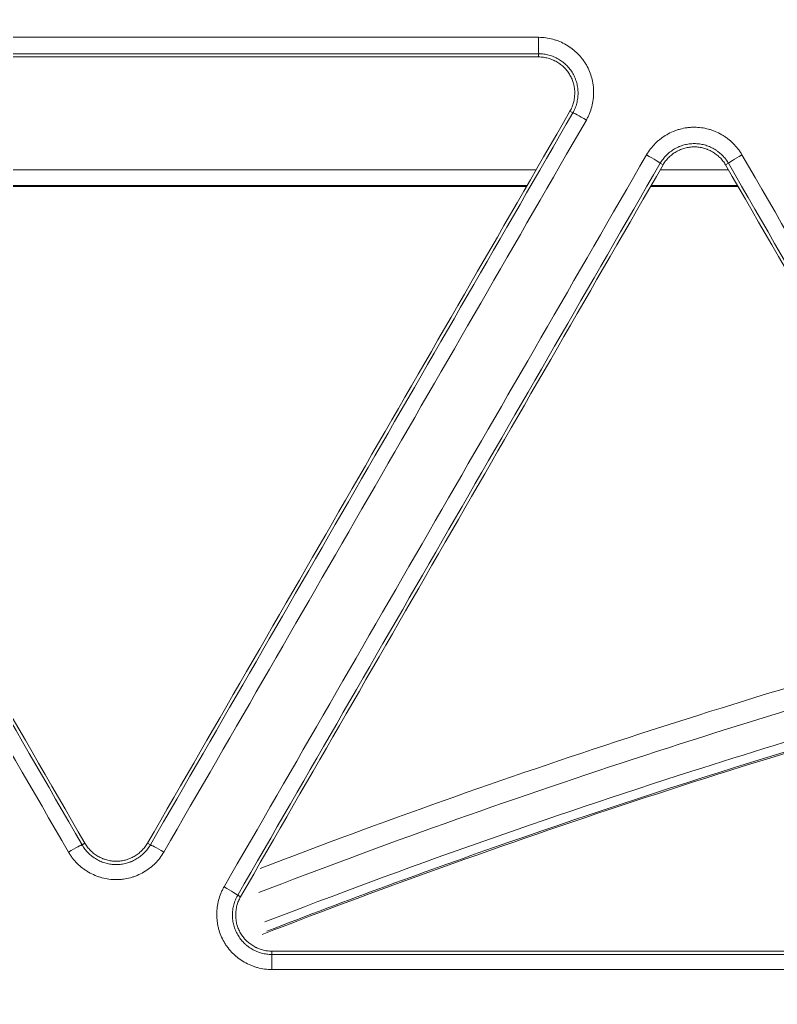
# Model space of a CAD drawing. Header units: inches. Extents: x 405346 to 489838, y -25612 to 14934.
# Drawn here: x 462704.32 to 462727.25, y 4533.6 to 4563.39 of the extents above; entities that cross this region are included whole.
import ezdxf

# ---------------------------------------------------------------- set-up
doc = ezdxf.new("R2010")
doc.units = ezdxf.units.IN
doc.header["$LTSCALE"] = 200
doc.header["$MEASUREMENT"] = 0
doc.layers.add('SS-EQ', color=2, linetype='Continuous', lineweight=20)

# ---------------------------------------------------------------- blocks, each defined once
blk = doc.blocks.new('4way무풍')
at = {"layer": 'SS-EQ'}
for p, q in [((-74.705, 240.839), (-74.705, 240.938)), ((-73.67, 239.147), (-73.757, 239.197)), ((-70.941, 237.572), (-71.027, 237.621)), ((-68.96, 237.621), (-69.046, 237.572)), ((-74.78, 237.423), (-100.202, 237.423)), ((-68.961, 237.423), (-71.029, 237.423)), ((-99.927, 236.949), (-75.054, 236.949)), ((-99.914, 236.924), (-75.067, 236.924)), ((-71.312, 236.924), (-68.67, 236.924)), ((-71.302, 236.949), (-68.688, 236.949)), ((-88.526, 216.999), (-88.44, 217.049)), ((-86.544, 217.049), (-86.457, 216.999)), ((-83.815, 215.473), (-83.729, 215.423)), ((-82.781, 213.782), (-82.781, 213.681))]:
    blk.add_line(p, q, dxfattribs=at)
for radius, start, end in [(231.709, 105.18056, 111.0256), (231.045, 105.13481, 111.10046), (229.825, 105.0498, 111.19063)]:
    blk.add_arc((0, 0), radius, start, end, dxfattribs=at)
for centre, major_axis, ratio, start_param, end_param in [((-74.704, 241.411), (0, -0.474), 0.002196, 4.667051, 6.248279), ((-73.26, 238.91), (0.41, -0.237), 0.037527, 1.595023, 3.106661), ((-71.438, 237.858), (-0.41, 0.237), 0.037316, 3.176524, 4.736459), ((-68.549, 237.858), (0.41, 0.237), 0.039526, 1.550393, 3.106659), ((-88.936, 216.762), (-0.41, -0.237), 0.034702, 3.17652, 4.696585), ((-86.048, 216.762), (0.41, -0.237), 0.031206, 1.592903, 3.106669), ((-84.225, 215.709), (0.41, -0.237), 0.031072, 0.034923, 1.592779), ((-82.781, 213.208), (0, 0.474), 0.003545, 0.034907, 1.533433)]:
    blk.add_ellipse(centre, major_axis=major_axis, ratio=ratio, start_param=start_param, end_param=end_param, dxfattribs=at)
for points, knots in [([(-346.359, 0), (-346.359, 27.812), (-346.359, 55.623), (-346.359, 97.341), (-346.359, 111.247), (-346.359, 139.059), (-346.359, 152.964), (-346.359, 180.776), (-346.359, 194.682), (-346.359, 222.494), (-346.359, 236.4), (-346.358, 257.259), (-346.358, 264.212), (-346.359, 272.903), (-346.359, 274.641), (-346.359, 277.248), (-346.359, 278.117), (-346.358, 279.856), (-346.358, 280.725), (-346.358, 282.028), (-346.358, 282.463), (-346.358, 283.332), (-346.359, 283.767), (-346.359, 284.419), (-346.359, 284.636), (-346.359, 285.07), (-346.358, 285.288), (-346.355, 285.722), (-346.353, 285.939), (-346.345, 286.374), (-346.34, 286.591), (-346.322, 287.243), (-346.305, 287.677), (-346.262, 288.546), (-346.235, 288.98), (-346.174, 289.848), (-346.138, 290.283), (-346.078, 290.934), (-346.057, 291.151), (-346.012, 291.584), (-345.894, 292.666), (-345.748, 293.74), (-345.479, 295.449), (-345.327, 296.299), (-344.817, 298.834), (-344.407, 300.504), (-343.687, 302.982), (-343.172, 304.624), (-342.294, 307.059), (-341.638, 308.662), (-341.119, 309.858), (-340.941, 310.255), (-340.713, 310.75), (-340.668, 310.849), (-340.576, 311.047), (-340.437, 311.342), (-339.919, 312.422), (-339.029, 314.158), (-338.177, 315.659), (-336.854, 317.88), (-335.912, 319.32), (-334.41, 321.417), (-333.378, 322.795), (-331.741, 324.8), (-330.589, 326.095), (-329.702, 327.05), (-329.403, 327.366), (-329.023, 327.757), (-328.947, 327.835), (-328.795, 327.991), (-328.566, 328.224), (-327.719, 329.07), (-326.303, 330.411), (-324.35, 332.11), (-322.332, 333.721), (-320.944, 334.737), (-319.535, 335.723), (-318.819, 336.202), (-317.367, 337.129), (-315.893, 338.027), (-314.376, 338.866), (-313.222, 339.472), (-312.835, 339.671), (-312.249, 339.962), (-312.054, 340.059), (-311.662, 340.249), (-309.896, 341.094), (-308.103, 341.848), (-305.68, 342.749), (-304.055, 343.315), (-302.408, 343.812), (-299.923, 344.505), (-298.245, 344.898), (-295.697, 345.381), (-294.842, 345.525), (-293.766, 345.682), (-293.551, 345.712), (-293.119, 345.77), (-292.903, 345.798), (-292.254, 345.879), (-291.821, 345.928), (-290.523, 346.062), (-289.657, 346.132), (-288.357, 346.21), (-287.924, 346.231), (-287.057, 346.265), (-286.624, 346.277), (-285.974, 346.288), (-285.757, 346.29), (-285.323, 346.293), (-285.107, 346.293), (-284.673, 346.294), (-284.456, 346.293), (-284.023, 346.293), (-283.806, 346.293), (-283.155, 346.292), (-282.722, 346.292), (-281.855, 346.292), (-281.421, 346.292), (-280.12, 346.293), (-279.253, 346.293), (-277.519, 346.294), (-276.652, 346.294), (-274.05, 346.294), (-272.316, 346.294), (-267.113, 346.293), (-263.645, 346.293), (-256.707, 346.293), (-253.239, 346.293), (-242.833, 346.293), (-235.896, 346.294), (-222.022, 346.294), (-215.084, 346.294), (-194.273, 346.294), (-180.398, 346.294), (-152.65, 346.294), (-138.775, 346.294), (-111.027, 346.294), (-97.152, 346.294), (-69.403, 346.294), (-55.529, 346.294), (-34.718, 346.294), (-27.78, 346.294), (-13.906, 346.294), (-6.969, 346.294), (-0.032, 346.294)], [0, 0, 0, 0, 0.125, 0.125, 0.1875, 0.1875, 0.25, 0.25, 0.3125, 0.3125, 0.375, 0.375, 0.40625, 0.40625, 0.414063, 0.414063, 0.417969, 0.417969, 0.421875, 0.421875, 0.423828, 0.423828, 0.425781, 0.425781, 0.426758, 0.426758, 0.427734, 0.427734, 0.428711, 0.428711, 0.429688, 0.429688, 0.431641, 0.431641, 0.433594, 0.433594, 0.435547, 0.435547, 0.436523, 0.436523, 0.4375, 0.441406, 0.441406, 0.445313, 0.445313, 0.453125, 0.453125, 0.457031, 0.460938, 0.464844, 0.464844, 0.466797, 0.466797, 0.467285, 0.467285, 0.467773, 0.46875, 0.472656, 0.476563, 0.476563, 0.484375, 0.484375, 0.488281, 0.492188, 0.496094, 0.496094, 0.498047, 0.498047, 0.498535, 0.498535, 0.499023, 0.5, 0.503906, 0.507813, 0.511719, 0.515625, 0.515625, 0.519531, 0.519531, 0.523438, 0.527344, 0.527344, 0.529297, 0.529297, 0.530273, 0.530273, 0.53125, 0.539063, 0.539063, 0.542969, 0.546875, 0.546875, 0.554688, 0.554688, 0.558594, 0.558594, 0.55957, 0.55957, 0.560547, 0.560547, 0.5625, 0.5625, 0.566406, 0.566406, 0.568359, 0.568359, 0.570313, 0.570313, 0.571289, 0.571289, 0.572266, 0.572266, 0.573242, 0.573242, 0.574219, 0.574219, 0.576172, 0.576172, 0.578125, 0.578125, 0.582031, 0.582031, 0.585938, 0.585938, 0.59375, 0.59375, 0.609375, 0.609375, 0.625, 0.625, 0.65625, 0.65625, 0.6875, 0.6875, 0.75, 0.75, 0.8125, 0.8125, 0.875, 0.875, 0.9375, 0.9375, 0.96875, 0.96875, 1, 1, 1, 1]), ([(-0.032, 345.099), (-6.961, 345.099), (-13.891, 345.099), (-27.749, 345.099), (-34.679, 345.098), (-55.467, 345.098), (-69.326, 345.098), (-97.044, 345.097), (-110.903, 345.097), (-138.621, 345.096), (-152.479, 345.095), (-180.197, 345.093), (-194.056, 345.092), (-214.845, 345.089), (-221.774, 345.088), (-235.633, 345.086), (-242.562, 345.085), (-256.421, 345.082), (-263.351, 345.08), (-272.012, 345.079), (-273.745, 345.079), (-276.343, 345.078), (-277.21, 345.078), (-278.942, 345.077), (-279.808, 345.077), (-281.107, 345.076), (-281.54, 345.076), (-282.407, 345.076), (-282.84, 345.076), (-283.706, 345.075), (-284.139, 345.075), (-284.789, 345.074), (-285.005, 345.073), (-285.438, 345.071), (-285.655, 345.069), (-286.304, 345.059), (-286.737, 345.048), (-287.602, 345.017), (-288.034, 344.996), (-289.33, 344.921), (-290.194, 344.852), (-291.488, 344.721), (-291.92, 344.673), (-292.566, 344.593), (-292.782, 344.565), (-293.212, 344.507), (-294.286, 344.357), (-295.351, 344.179), (-297.891, 343.698), (-299.563, 343.307), (-302.038, 342.614), (-303.678, 342.117), (-305.297, 341.55), (-307.709, 340.648), (-309.296, 339.975), (-311.056, 339.137), (-311.349, 338.996), (-311.641, 338.852), (-311.836, 338.756), (-311.933, 338.707), (-312.418, 338.463), (-312.803, 338.264), (-313.95, 337.656), (-314.704, 337.235), (-316.19, 336.364), (-316.921, 335.913), (-318.363, 334.982), (-319.073, 334.501), (-320.472, 333.511), (-321.848, 332.49), (-323.849, 330.871), (-325.784, 329.163), (-327.03, 327.964), (-327.795, 327.195), (-327.947, 327.04), (-328.25, 326.729), (-328.401, 326.572), (-328.849, 326.101), (-329.144, 325.784), (-330.019, 324.826), (-331.153, 323.527), (-332.763, 321.515), (-333.776, 320.132), (-334.759, 318.728), (-335.235, 318.015), (-336.157, 316.57), (-336.603, 315.837), (-337.465, 314.349), (-338.296, 312.841), (-339.065, 311.29), (-339.481, 310.406), (-339.527, 310.307), (-339.618, 310.11), (-339.754, 309.814), (-340.065, 309.122), (-340.322, 308.526), (-340.821, 307.33), (-341.451, 305.726), (-342.288, 303.29), (-342.776, 301.647), (-343.454, 299.168), (-343.836, 297.496), (-344.302, 294.959), (-344.439, 294.108), (-344.619, 292.825), (-344.701, 292.181), (-344.786, 291.427), (-344.82, 291.103), (-344.842, 290.887), (-344.852, 290.779), (-344.946, 289.806), (-345.01, 288.941), (-345.078, 287.644), (-345.096, 287.211), (-345.116, 286.563), (-345.122, 286.346), (-345.13, 285.914), (-345.133, 285.698), (-345.138, 285.265), (-345.139, 285.049), (-345.14, 284.616), (-345.14, 284.4), (-345.141, 283.751), (-345.141, 283.319), (-345.141, 282.67), (-345.141, 282.453), (-345.141, 282.021), (-345.141, 281.805), (-345.142, 281.156), (-345.142, 280.723), (-345.142, 279.426), (-345.143, 278.561), (-345.144, 276.83), (-345.144, 275.965), (-345.145, 273.37), (-345.145, 271.64), (-345.146, 262.989), (-345.147, 256.068), (-345.152, 235.306), (-345.154, 221.464), (-345.157, 193.781), (-345.158, 179.94), (-345.16, 152.257), (-345.161, 138.415), (-345.162, 110.732), (-345.163, 69.207), (-345.164, 27.683), (-345.164, 0)], [0, 0, 0, 0, 0.03125, 0.03125, 0.0625, 0.0625, 0.125, 0.125, 0.1875, 0.1875, 0.25, 0.25, 0.3125, 0.3125, 0.34375, 0.34375, 0.375, 0.375, 0.40625, 0.40625, 0.414063, 0.414063, 0.417969, 0.417969, 0.421875, 0.421875, 0.423828, 0.423828, 0.425781, 0.425781, 0.427734, 0.427734, 0.428711, 0.428711, 0.429688, 0.429688, 0.431641, 0.431641, 0.433594, 0.433594, 0.4375, 0.4375, 0.439453, 0.439453, 0.44043, 0.44043, 0.441406, 0.445313, 0.445313, 0.453125, 0.453125, 0.457031, 0.460938, 0.460938, 0.46875, 0.46875, 0.469727, 0.470215, 0.470215, 0.470703, 0.470703, 0.472656, 0.472656, 0.476563, 0.476563, 0.480469, 0.480469, 0.484375, 0.484375, 0.488281, 0.492188, 0.496094, 0.5, 0.5, 0.500977, 0.500977, 0.501953, 0.501953, 0.503906, 0.503906, 0.507813, 0.511719, 0.515625, 0.515625, 0.519531, 0.519531, 0.523438, 0.523438, 0.527344, 0.53125, 0.53125, 0.531738, 0.531738, 0.532227, 0.533203, 0.535156, 0.535156, 0.539063, 0.542969, 0.546875, 0.546875, 0.554688, 0.554688, 0.558594, 0.558594, 0.560547, 0.561523, 0.562012, 0.562012, 0.5625, 0.5625, 0.566406, 0.566406, 0.568359, 0.568359, 0.569336, 0.569336, 0.570313, 0.570313, 0.571289, 0.571289, 0.572266, 0.572266, 0.574219, 0.574219, 0.575195, 0.575195, 0.576172, 0.576172, 0.578125, 0.578125, 0.582031, 0.582031, 0.585938, 0.585938, 0.59375, 0.59375, 0.625, 0.625, 0.6875, 0.6875, 0.75, 0.75, 0.8125, 0.8125, 0.875, 1, 1, 1, 1]), ([(-100.281, 241.433), (-96.018, 241.433), (-91.756, 241.433), (-83.231, 241.433), (-78.968, 241.433), (-74.706, 241.433)], [0, 0, 0, 0, 0.5, 0.5, 1, 1, 1, 1]), ([(-74.706, 241.433), (-74.632, 241.433), (-74.559, 241.428), (-74.416, 241.409), (-74.345, 241.394), (-74.24, 241.366), (-74.205, 241.355), (-74.153, 241.337), (-74.135, 241.331), (-74.101, 241.318), (-74.084, 241.311), (-74, 241.276), (-73.87, 241.211), (-73.749, 241.131), (-73.677, 241.075), (-73.662, 241.064), (-73.634, 241.041), (-73.62, 241.029), (-73.579, 240.993), (-73.552, 240.968), (-73.475, 240.892), (-73.427, 240.838), (-73.361, 240.752), (-73.339, 240.722), (-73.299, 240.661), (-73.279, 240.63), (-73.224, 240.535), (-73.161, 240.405), (-73.115, 240.268), (-73.092, 240.18), (-73.087, 240.162), (-73.079, 240.126), (-73.075, 240.108), (-73.065, 240.054), (-73.059, 240.018), (-73.045, 239.91), (-73.04, 239.838), (-73.04, 239.729), (-73.042, 239.675), (-73.046, 239.62), (-73.05, 239.584), (-73.052, 239.566), (-73.064, 239.475), (-73.091, 239.333), (-73.137, 239.195), (-73.178, 239.094), (-73.193, 239.061), (-73.226, 238.995), (-73.243, 238.963), (-73.261, 238.931)], [0, 0, 0, 0, 0.0625, 0.0625, 0.125, 0.125, 0.15625, 0.15625, 0.171875, 0.171875, 0.1875, 0.1875, 0.25, 0.3125, 0.3125, 0.328125, 0.328125, 0.34375, 0.34375, 0.375, 0.375, 0.4375, 0.4375, 0.46875, 0.46875, 0.5, 0.5, 0.5625, 0.625, 0.625, 0.640625, 0.640625, 0.65625, 0.65625, 0.6875, 0.6875, 0.75, 0.75, 0.78125, 0.796875, 0.796875, 0.8125, 0.8125, 0.875, 0.9375, 0.9375, 0.96875, 0.96875, 1, 1, 1, 1]), ([(-74.705, 240.938), (-78.967, 240.938), (-83.229, 240.938), (-91.754, 240.938), (-96.017, 240.938), (-100.279, 240.938)], [0, 0, 0, 0, 0.5, 0.5, 1, 1, 1, 1]), ([(-74.705, 240.839), (-78.967, 240.839), (-83.229, 240.839), (-91.754, 240.839), (-96.017, 240.839), (-100.279, 240.839)], [0, 0, 0, 0, 0.5, 0.5, 1, 1, 1, 1]), ([(-73.67, 239.147), (-73.668, 239.15), (-73.667, 239.153), (-73.663, 239.159), (-73.659, 239.167), (-73.654, 239.176), (-73.645, 239.193), (-73.639, 239.205), (-73.621, 239.24), (-73.611, 239.264), (-73.581, 239.336), (-73.549, 239.435), (-73.529, 239.537), (-73.521, 239.602), (-73.52, 239.615), (-73.517, 239.641), (-73.516, 239.654), (-73.514, 239.693), (-73.513, 239.719), (-73.513, 239.796), (-73.516, 239.848), (-73.526, 239.925), (-73.53, 239.951), (-73.54, 240.002), (-73.546, 240.028), (-73.566, 240.104), (-73.599, 240.202), (-73.644, 240.295), (-73.683, 240.363), (-73.697, 240.386), (-73.726, 240.429), (-73.742, 240.45), (-73.789, 240.511), (-73.824, 240.55), (-73.879, 240.605), (-73.907, 240.631), (-73.937, 240.657), (-73.958, 240.673), (-73.968, 240.681), (-74.02, 240.721), (-74.107, 240.779), (-74.2, 240.825), (-74.272, 240.855), (-74.296, 240.864), (-74.346, 240.882), (-74.371, 240.889), (-74.446, 240.91), (-74.497, 240.92), (-74.574, 240.931), (-74.613, 240.935), (-74.659, 240.937), (-74.682, 240.938), (-74.691, 240.938), (-74.698, 240.938), (-74.701, 240.938), (-74.705, 240.938)], [0, 0, 0, 0, 0.003906, 0.003906, 0.007812, 0.015625, 0.015625, 0.03125, 0.03125, 0.0625, 0.0625, 0.125, 0.1875, 0.1875, 0.203125, 0.203125, 0.21875, 0.21875, 0.25, 0.25, 0.3125, 0.3125, 0.34375, 0.34375, 0.375, 0.375, 0.4375, 0.5, 0.5, 0.53125, 0.53125, 0.5625, 0.5625, 0.625, 0.625, 0.65625, 0.671875, 0.671875, 0.6875, 0.6875, 0.75, 0.8125, 0.8125, 0.84375, 0.84375, 0.875, 0.875, 0.9375, 0.9375, 0.96875, 0.984375, 0.992187, 0.996094, 0.996094, 1, 1, 1, 1]), ([(-74.705, 240.839), (-74.68, 240.839), (-74.656, 240.838), (-74.608, 240.835), (-74.584, 240.832), (-74.514, 240.823), (-74.421, 240.803), (-74.33, 240.772), (-74.275, 240.749), (-74.264, 240.744), (-74.242, 240.734), (-74.21, 240.719), (-74.178, 240.702), (-74.116, 240.666), (-74.077, 240.64), (-74.02, 240.597), (-74.002, 240.581), (-73.965, 240.55), (-73.948, 240.534), (-73.897, 240.483), (-73.834, 240.412), (-73.781, 240.333), (-73.745, 240.271), (-73.733, 240.249), (-73.712, 240.206), (-73.703, 240.185), (-73.676, 240.119), (-73.661, 240.074), (-73.643, 240.005), (-73.635, 239.97), (-73.629, 239.934), (-73.625, 239.911), (-73.623, 239.899), (-73.615, 239.839), (-73.61, 239.744), (-73.616, 239.649), (-73.625, 239.578), (-73.628, 239.555), (-73.637, 239.507), (-73.643, 239.484), (-73.661, 239.415), (-73.676, 239.37), (-73.712, 239.282), (-73.733, 239.239), (-73.757, 239.197)], [0, 0, 0, 0, 0.03125, 0.03125, 0.0625, 0.0625, 0.125, 0.1875, 0.1875, 0.203125, 0.203125, 0.21875, 0.25, 0.25, 0.3125, 0.3125, 0.34375, 0.34375, 0.375, 0.375, 0.4375, 0.5, 0.5, 0.53125, 0.53125, 0.5625, 0.5625, 0.625, 0.625, 0.65625, 0.671875, 0.671875, 0.6875, 0.6875, 0.75, 0.8125, 0.8125, 0.84375, 0.84375, 0.875, 0.875, 0.9375, 0.9375, 1, 1, 1, 1]), ([(-71.439, 237.879), (-71.402, 237.942), (-71.362, 238.003), (-71.273, 238.117), (-71.225, 238.171), (-71.148, 238.248), (-71.121, 238.273), (-71.08, 238.309), (-71.066, 238.321), (-71.037, 238.344), (-71.023, 238.355), (-70.951, 238.411), (-70.83, 238.491), (-70.7, 238.555), (-70.615, 238.591), (-70.598, 238.598), (-70.564, 238.611), (-70.547, 238.617), (-70.495, 238.634), (-70.461, 238.645), (-70.356, 238.674), (-70.285, 238.688), (-70.177, 238.703), (-70.141, 238.706), (-70.068, 238.711), (-70.031, 238.713), (-69.922, 238.713), (-69.777, 238.703), (-69.635, 238.674), (-69.547, 238.65), (-69.529, 238.645), (-69.494, 238.634), (-69.477, 238.628), (-69.425, 238.611), (-69.391, 238.598), (-69.29, 238.556), (-69.225, 238.524), (-69.131, 238.469), (-69.085, 238.441), (-69.04, 238.409), (-69.01, 238.388), (-68.995, 238.377), (-68.922, 238.322), (-68.813, 238.227), (-68.717, 238.118), (-68.65, 238.032), (-68.629, 238.003), (-68.588, 237.942), (-68.568, 237.911), (-68.55, 237.879)], [0, 0, 0, 0, 0.0625, 0.0625, 0.125, 0.125, 0.15625, 0.15625, 0.171875, 0.171875, 0.1875, 0.1875, 0.25, 0.3125, 0.3125, 0.328125, 0.328125, 0.34375, 0.34375, 0.375, 0.375, 0.4375, 0.4375, 0.46875, 0.46875, 0.5, 0.5, 0.5625, 0.625, 0.625, 0.640625, 0.640625, 0.65625, 0.65625, 0.6875, 0.6875, 0.75, 0.75, 0.78125, 0.796875, 0.796875, 0.8125, 0.8125, 0.875, 0.9375, 0.9375, 0.96875, 0.96875, 1, 1, 1, 1]), ([(-68.96, 237.621), (-68.961, 237.624), (-68.963, 237.627), (-68.966, 237.633), (-68.971, 237.641), (-68.976, 237.65), (-68.987, 237.666), (-68.994, 237.677), (-69.016, 237.71), (-69.031, 237.731), (-69.079, 237.793), (-69.148, 237.87), (-69.226, 237.938), (-69.279, 237.978), (-69.289, 237.985), (-69.31, 238), (-69.343, 238.023), (-69.376, 238.043), (-69.443, 238.082), (-69.49, 238.105), (-69.562, 238.135), (-69.586, 238.144), (-69.635, 238.162), (-69.661, 238.169), (-69.736, 238.19), (-69.787, 238.2), (-69.89, 238.214), (-69.941, 238.218), (-70.02, 238.218), (-70.046, 238.217), (-70.098, 238.213), (-70.124, 238.211), (-70.201, 238.2), (-70.252, 238.19), (-70.327, 238.169), (-70.364, 238.158), (-70.401, 238.144), (-70.426, 238.135), (-70.438, 238.13), (-70.498, 238.105), (-70.591, 238.059), (-70.678, 238.001), (-70.74, 237.954), (-70.76, 237.937), (-70.8, 237.903), (-70.819, 237.885), (-70.874, 237.831), (-70.909, 237.792), (-70.956, 237.73), (-70.979, 237.699), (-71.004, 237.661), (-71.016, 237.641), (-71.021, 237.633), (-71.024, 237.627), (-71.026, 237.624), (-71.027, 237.621)], [0, 0, 0, 0, 0.003906, 0.003906, 0.007812, 0.015625, 0.015625, 0.03125, 0.03125, 0.0625, 0.0625, 0.125, 0.1875, 0.1875, 0.203125, 0.203125, 0.21875, 0.25, 0.25, 0.3125, 0.3125, 0.34375, 0.34375, 0.375, 0.375, 0.4375, 0.4375, 0.5, 0.5, 0.53125, 0.53125, 0.5625, 0.5625, 0.625, 0.625, 0.65625, 0.671875, 0.671875, 0.6875, 0.6875, 0.75, 0.8125, 0.8125, 0.84375, 0.84375, 0.875, 0.875, 0.9375, 0.9375, 0.96875, 0.984375, 0.992187, 0.996094, 0.996094, 1, 1, 1, 1]), ([(-70.941, 237.572), (-70.917, 237.614), (-70.89, 237.654), (-70.832, 237.729), (-70.769, 237.8), (-70.697, 237.862), (-70.64, 237.906), (-70.62, 237.92), (-70.58, 237.946), (-70.56, 237.959), (-70.498, 237.995), (-70.455, 238.016), (-70.389, 238.043), (-70.367, 238.052), (-70.322, 238.067), (-70.299, 238.075), (-70.229, 238.093), (-70.136, 238.112), (-70.041, 238.119), (-69.969, 238.119), (-69.945, 238.118), (-69.898, 238.115), (-69.874, 238.112), (-69.803, 238.103), (-69.757, 238.093), (-69.688, 238.074), (-69.654, 238.064), (-69.62, 238.051), (-69.598, 238.043), (-69.586, 238.038), (-69.531, 238.015), (-69.446, 237.973), (-69.367, 237.92), (-69.31, 237.877), (-69.291, 237.862), (-69.255, 237.83), (-69.237, 237.814), (-69.186, 237.764), (-69.155, 237.728), (-69.097, 237.653), (-69.07, 237.614), (-69.046, 237.572)], [0, 0, 0, 0, 0.0625, 0.0625, 0.125, 0.1875, 0.1875, 0.21875, 0.21875, 0.25, 0.25, 0.3125, 0.3125, 0.34375, 0.34375, 0.375, 0.375, 0.4375, 0.5, 0.5, 0.53125, 0.53125, 0.5625, 0.5625, 0.625, 0.625, 0.65625, 0.671875, 0.671875, 0.6875, 0.6875, 0.75, 0.8125, 0.8125, 0.84375, 0.84375, 0.875, 0.875, 0.9375, 0.9375, 1, 1, 1, 1]), ([(-84.227, 215.727), (-82.095, 219.42), (-79.964, 223.112), (-75.701, 230.495), (-73.57, 234.187), (-71.439, 237.879)], [0, 0, 0, 0, 0.5, 0.5, 1, 1, 1, 1]), ([(-71.027, 237.621), (-73.158, 233.93), (-75.29, 230.239), (-79.552, 222.856), (-81.683, 219.165), (-83.815, 215.473)], [0, 0, 0, 0, 0.5, 0.5, 1, 1, 1, 1]), ([(-70.941, 237.572), (-73.072, 233.881), (-75.203, 230.19), (-79.466, 222.807), (-81.597, 219.115), (-83.729, 215.423)], [0, 0, 0, 0, 0.5, 0.5, 1, 1, 1, 1]), ([(-82.988, 214.668), (-78.729, 216.315), (-74.421, 217.834), (-66.752, 220.286), (-63.407, 221.272), (-60.042, 222.181)], [0, 0, 0, 0, 0.567082, 0.567082, 1, 1, 1, 1]), ([(-82.937, 214.384), (-80.511, 215.323), (-72.922, 218.112), (-65.193, 220.497), (-59.9, 221.926)], [0, 0, 0, 0, 0.321858, 1, 1, 1, 1]), ([(-88.526, 216.999), (-88.525, 216.996), (-88.523, 216.993), (-88.52, 216.987), (-88.515, 216.979), (-88.51, 216.971), (-88.499, 216.954), (-88.492, 216.943), (-88.47, 216.91), (-88.455, 216.889), (-88.407, 216.827), (-88.338, 216.75), (-88.259, 216.682), (-88.207, 216.642), (-88.197, 216.634), (-88.175, 216.619), (-88.143, 216.597), (-88.11, 216.576), (-88.043, 216.537), (-87.996, 216.514), (-87.924, 216.484), (-87.9, 216.475), (-87.85, 216.458), (-87.825, 216.45), (-87.75, 216.429), (-87.699, 216.419), (-87.596, 216.405), (-87.544, 216.401), (-87.466, 216.401), (-87.439, 216.402), (-87.387, 216.406), (-87.361, 216.408), (-87.284, 216.419), (-87.233, 216.429), (-87.158, 216.45), (-87.121, 216.461), (-87.084, 216.475), (-87.06, 216.484), (-87.047, 216.489), (-86.987, 216.514), (-86.894, 216.561), (-86.807, 216.618), (-86.745, 216.666), (-86.725, 216.682), (-86.685, 216.717), (-86.666, 216.734), (-86.611, 216.789), (-86.576, 216.828), (-86.529, 216.89), (-86.506, 216.921), (-86.481, 216.959), (-86.469, 216.979), (-86.464, 216.987), (-86.461, 216.993), (-86.459, 216.996), (-86.457, 216.999)], [0, 0, 0, 0, 0.003906, 0.003906, 0.007813, 0.015625, 0.015625, 0.03125, 0.03125, 0.0625, 0.0625, 0.125, 0.1875, 0.1875, 0.203125, 0.203125, 0.21875, 0.25, 0.25, 0.3125, 0.3125, 0.34375, 0.34375, 0.375, 0.375, 0.4375, 0.4375, 0.5, 0.5, 0.53125, 0.53125, 0.5625, 0.5625, 0.625, 0.625, 0.65625, 0.671875, 0.671875, 0.6875, 0.6875, 0.75, 0.8125, 0.8125, 0.84375, 0.84375, 0.875, 0.875, 0.9375, 0.9375, 0.96875, 0.984375, 0.992187, 0.996094, 0.996094, 1, 1, 1, 1]), ([(-86.544, 217.049), (-86.568, 217.007), (-86.595, 216.967), (-86.654, 216.892), (-86.717, 216.821), (-86.789, 216.758), (-86.846, 216.715), (-86.866, 216.701), (-86.905, 216.674), (-86.926, 216.662), (-86.987, 216.626), (-87.03, 216.605), (-87.096, 216.578), (-87.118, 216.569), (-87.164, 216.553), (-87.187, 216.546), (-87.256, 216.527), (-87.349, 216.508), (-87.444, 216.502), (-87.516, 216.502), (-87.54, 216.503), (-87.588, 216.506), (-87.612, 216.508), (-87.682, 216.518), (-87.729, 216.528), (-87.797, 216.547), (-87.832, 216.557), (-87.865, 216.569), (-87.888, 216.578), (-87.899, 216.582), (-87.954, 216.606), (-88.04, 216.648), (-88.119, 216.701), (-88.176, 216.744), (-88.195, 216.759), (-88.231, 216.791), (-88.248, 216.807), (-88.299, 216.857), (-88.331, 216.893), (-88.389, 216.968), (-88.416, 217.007), (-88.44, 217.049)], [0, 0, 0, 0, 0.0625, 0.0625, 0.125, 0.1875, 0.1875, 0.21875, 0.21875, 0.25, 0.25, 0.3125, 0.3125, 0.34375, 0.34375, 0.375, 0.375, 0.4375, 0.5, 0.5, 0.53125, 0.53125, 0.5625, 0.5625, 0.625, 0.625, 0.65625, 0.671875, 0.671875, 0.6875, 0.6875, 0.75, 0.8125, 0.8125, 0.84375, 0.84375, 0.875, 0.875, 0.9375, 0.9375, 1, 1, 1, 1]), ([(-86.049, 216.78), (-86.086, 216.716), (-86.126, 216.656), (-86.215, 216.541), (-86.263, 216.487), (-86.34, 216.41), (-86.367, 216.385), (-86.408, 216.349), (-86.422, 216.337), (-86.451, 216.314), (-86.465, 216.303), (-86.537, 216.248), (-86.658, 216.167), (-86.788, 216.103), (-86.873, 216.068), (-86.89, 216.061), (-86.924, 216.048), (-86.941, 216.041), (-86.993, 216.024), (-87.028, 216.013), (-87.132, 215.985), (-87.203, 215.97), (-87.311, 215.955), (-87.347, 215.952), (-87.42, 215.947), (-87.457, 215.946), (-87.566, 215.946), (-87.711, 215.955), (-87.853, 215.984), (-87.941, 216.008), (-87.959, 216.013), (-87.994, 216.024), (-88.011, 216.03), (-88.063, 216.048), (-88.097, 216.061), (-88.198, 216.103), (-88.263, 216.135), (-88.357, 216.189), (-88.403, 216.218), (-88.448, 216.249), (-88.478, 216.27), (-88.493, 216.281), (-88.566, 216.336), (-88.675, 216.432), (-88.771, 216.54), (-88.838, 216.626), (-88.859, 216.656), (-88.9, 216.717), (-88.92, 216.748), (-88.938, 216.78)], [0, 0, 0, 0, 0.0625, 0.0625, 0.125, 0.125, 0.15625, 0.15625, 0.171875, 0.171875, 0.1875, 0.1875, 0.25, 0.3125, 0.3125, 0.328125, 0.328125, 0.34375, 0.34375, 0.375, 0.375, 0.4375, 0.4375, 0.46875, 0.46875, 0.5, 0.5, 0.5625, 0.625, 0.625, 0.640625, 0.640625, 0.65625, 0.65625, 0.6875, 0.6875, 0.75, 0.75, 0.78125, 0.796875, 0.796875, 0.8125, 0.8125, 0.875, 0.9375, 0.9375, 0.96875, 0.96875, 1, 1, 1, 1]), ([(-82.783, 213.225), (-82.856, 213.225), (-82.929, 213.23), (-83.072, 213.25), (-83.143, 213.264), (-83.248, 213.293), (-83.283, 213.304), (-83.335, 213.321), (-83.352, 213.328), (-83.387, 213.341), (-83.404, 213.347), (-83.488, 213.382), (-83.618, 213.447), (-83.739, 213.527), (-83.811, 213.583), (-83.826, 213.594), (-83.854, 213.617), (-83.896, 213.653), (-83.936, 213.69), (-84.013, 213.766), (-84.061, 213.821), (-84.127, 213.907), (-84.149, 213.936), (-84.189, 213.997), (-84.209, 214.028), (-84.263, 214.123), (-84.327, 214.253), (-84.373, 214.391), (-84.396, 214.479), (-84.401, 214.496), (-84.409, 214.532), (-84.413, 214.55), (-84.423, 214.604), (-84.429, 214.64), (-84.443, 214.748), (-84.448, 214.82), (-84.448, 214.929), (-84.446, 214.983), (-84.442, 215.038), (-84.438, 215.074), (-84.436, 215.093), (-84.425, 215.183), (-84.397, 215.326), (-84.351, 215.463), (-84.31, 215.564), (-84.295, 215.597), (-84.262, 215.663), (-84.245, 215.696), (-84.227, 215.727)], [0, 0, 0, 0, 0.0625, 0.0625, 0.125, 0.125, 0.15625, 0.15625, 0.171875, 0.171875, 0.1875, 0.1875, 0.25, 0.3125, 0.3125, 0.328125, 0.328125, 0.34375, 0.375, 0.375, 0.4375, 0.4375, 0.46875, 0.46875, 0.5, 0.5, 0.5625, 0.625, 0.625, 0.640625, 0.640625, 0.65625, 0.65625, 0.6875, 0.6875, 0.75, 0.75, 0.78125, 0.796875, 0.796875, 0.8125, 0.8125, 0.875, 0.9375, 0.9375, 0.96875, 0.96875, 1, 1, 1, 1]), ([(-83.815, 215.473), (-83.816, 215.47), (-83.818, 215.467), (-83.821, 215.462), (-83.826, 215.453), (-83.831, 215.444), (-83.84, 215.427), (-83.846, 215.415), (-83.863, 215.38), (-83.874, 215.356), (-83.904, 215.284), (-83.936, 215.185), (-83.956, 215.083), (-83.964, 215.019), (-83.966, 215.005), (-83.968, 214.979), (-83.969, 214.966), (-83.972, 214.927), (-83.972, 214.901), (-83.972, 214.824), (-83.969, 214.772), (-83.959, 214.694), (-83.955, 214.669), (-83.945, 214.617), (-83.94, 214.592), (-83.92, 214.516), (-83.903, 214.467), (-83.864, 214.371), (-83.841, 214.324), (-83.802, 214.256), (-83.788, 214.234), (-83.759, 214.191), (-83.744, 214.169), (-83.696, 214.108), (-83.662, 214.069), (-83.607, 214.014), (-83.578, 213.988), (-83.548, 213.963), (-83.528, 213.946), (-83.517, 213.938), (-83.465, 213.898), (-83.379, 213.841), (-83.286, 213.794), (-83.214, 213.764), (-83.189, 213.755), (-83.139, 213.738), (-83.114, 213.73), (-83.039, 213.709), (-82.988, 213.699), (-82.911, 213.688), (-82.872, 213.684), (-82.827, 213.682), (-82.804, 213.682), (-82.794, 213.681), (-82.787, 213.681), (-82.784, 213.681), (-82.781, 213.681)], [0, 0, 0, 0, 0.003906, 0.003906, 0.007813, 0.015625, 0.015625, 0.03125, 0.03125, 0.0625, 0.0625, 0.125, 0.1875, 0.1875, 0.203125, 0.203125, 0.21875, 0.21875, 0.25, 0.25, 0.3125, 0.3125, 0.34375, 0.34375, 0.375, 0.375, 0.4375, 0.4375, 0.5, 0.5, 0.53125, 0.53125, 0.5625, 0.5625, 0.625, 0.625, 0.65625, 0.671875, 0.671875, 0.6875, 0.6875, 0.75, 0.8125, 0.8125, 0.84375, 0.84375, 0.875, 0.875, 0.9375, 0.9375, 0.96875, 0.984375, 0.992188, 0.996094, 0.996094, 1, 1, 1, 1]), ([(-82.781, 213.782), (-82.829, 213.782), (-82.877, 213.785), (-82.972, 213.798), (-83.065, 213.817), (-83.155, 213.848), (-83.21, 213.872), (-83.221, 213.876), (-83.243, 213.886), (-83.276, 213.902), (-83.307, 213.919), (-83.369, 213.955), (-83.408, 213.981), (-83.465, 214.024), (-83.484, 214.039), (-83.52, 214.071), (-83.538, 214.087), (-83.589, 214.138), (-83.652, 214.209), (-83.705, 214.288), (-83.741, 214.35), (-83.752, 214.371), (-83.773, 214.414), (-83.783, 214.436), (-83.81, 214.502), (-83.825, 214.547), (-83.843, 214.616), (-83.851, 214.651), (-83.857, 214.686), (-83.861, 214.71), (-83.862, 214.722), (-83.87, 214.781), (-83.876, 214.877), (-83.87, 214.971), (-83.861, 215.043), (-83.857, 215.066), (-83.848, 215.113), (-83.843, 215.137), (-83.825, 215.206), (-83.81, 215.251), (-83.774, 215.339), (-83.753, 215.382), (-83.729, 215.423)], [0, 0, 0, 0, 0.0625, 0.0625, 0.125, 0.1875, 0.1875, 0.203125, 0.203125, 0.21875, 0.25, 0.25, 0.3125, 0.3125, 0.34375, 0.34375, 0.375, 0.375, 0.4375, 0.5, 0.5, 0.53125, 0.53125, 0.5625, 0.5625, 0.625, 0.625, 0.65625, 0.671875, 0.671875, 0.6875, 0.6875, 0.75, 0.8125, 0.8125, 0.84375, 0.84375, 0.875, 0.875, 0.9375, 0.9375, 1, 1, 1, 1]), ([(-82.781, 213.782), (-78.518, 213.782), (-74.256, 213.782), (-65.731, 213.782), (-61.469, 213.782), (-57.206, 213.782)], [0, 0, 0, 0, 0.5, 0.5, 1, 1, 1, 1]), ([(-82.781, 213.681), (-78.518, 213.681), (-74.256, 213.681), (-65.731, 213.681), (-61.469, 213.681), (-57.206, 213.681)], [0, 0, 0, 0, 0.5, 0.5, 1, 1, 1, 1]), ([(-57.207, 213.226), (-61.47, 213.226), (-65.732, 213.226), (-74.257, 213.226), (-78.52, 213.226), (-82.783, 213.225)], [0, 0, 0, 0, 0.5, 0.5, 1, 1, 1, 1])]:
    blk.add_open_spline(points, degree=3, knots=knots, dxfattribs=at)
for points in [[(-101.314, 239.147), (-97.052, 231.765), (-92.789, 224.382), (-88.526, 216.999)], [(-101.227, 239.197), (-96.965, 231.815), (-92.702, 224.432), (-88.44, 217.049)], [(-86.544, 217.049), (-82.281, 224.433), (-78.019, 231.815), (-73.757, 239.197)], [(-86.457, 216.999), (-82.194, 224.382), (-77.932, 231.765), (-73.67, 239.147)], [(-88.938, 216.78), (-93.201, 224.164), (-97.463, 231.547), (-101.725, 238.93)], [(-73.261, 238.931), (-77.523, 231.548), (-81.786, 224.164), (-86.049, 216.78)], [(-68.55, 237.879), (-64.288, 230.496), (-60.026, 223.112), (-55.763, 215.728)], [(-56.258, 215.423), (-60.521, 222.807), (-64.784, 230.19), (-69.046, 237.572)], [(-56.172, 215.473), (-60.435, 222.857), (-64.698, 230.239), (-68.96, 237.621)]]:
    blk.add_open_spline(points, degree=3, dxfattribs=at)

msp = doc.modelspace()

# ---------------------------------------------------------------- block references
msp.add_blockref('4way무풍', (462794.732, 4321.426))

doc.saveas('drawing.dxf')
